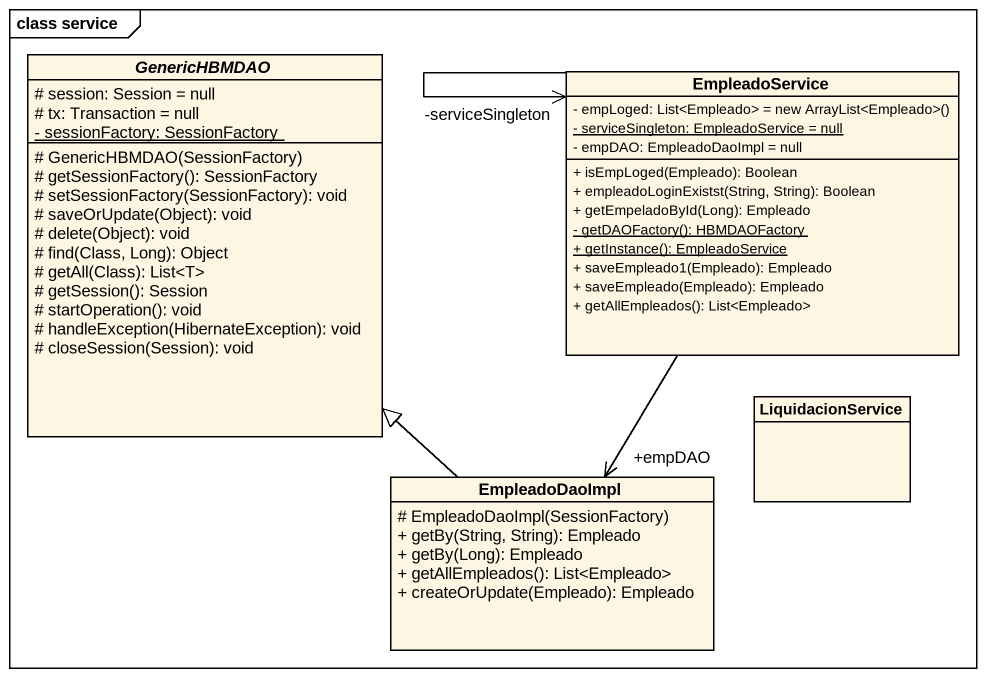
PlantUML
@startuml
mainframe class service
hide circle
hide empty members
skinparam classAttributeIconSize 0
abstract class GenericHBMDAO {
  # session: Session = null
  # tx: Transaction = null
  {static} - sessionFactory: SessionFactory
  # GenericHBMDAO(SessionFactory)
  # getSessionFactory(): SessionFactory
  # setSessionFactory(SessionFactory): void
  # saveOrUpdate(Object): void
  # delete(Object): void
  # find(Class, Long): Object
  # getAll(Class): List<T>
  # getSession(): Session
  # startOperation(): void
  # handleException(HibernateException): void
  # closeSession(Session): void
}
class EmpleadoService {
  {field} - empLoged: List<Empleado> = new ArrayList<Empleado>()
  {static} - serviceSingleton: EmpleadoService = null
  - empDAO: EmpleadoDaoImpl = null
  + isEmpLoged(Empleado): Boolean
  + empleadoLoginExistst(String, String): Boolean
  + getEmpeladoById(Long): Empleado
  {static} - getDAOFactory(): HBMDAOFactory
  {static} + getInstance(): EmpleadoService
  + saveEmpleado1(Empleado): Empleado
  + saveEmpleado(Empleado): Empleado
  + getAllEmpleados(): List<Empleado>
}
class LiquidacionService
class EmpleadoDaoImpl {
  # EmpleadoDaoImpl(SessionFactory)
  + getBy(String, String): Empleado
  + getBy(Long): Empleado
  + getAllEmpleados(): List<Empleado>
  + createOrUpdate(Empleado): Empleado
}
EmpleadoService --> "-serviceSingleton" EmpleadoService
EmpleadoService --> "+empDAO" EmpleadoDaoImpl
EmpleadoDaoImpl -up-|> GenericHBMDAO
@enduml
